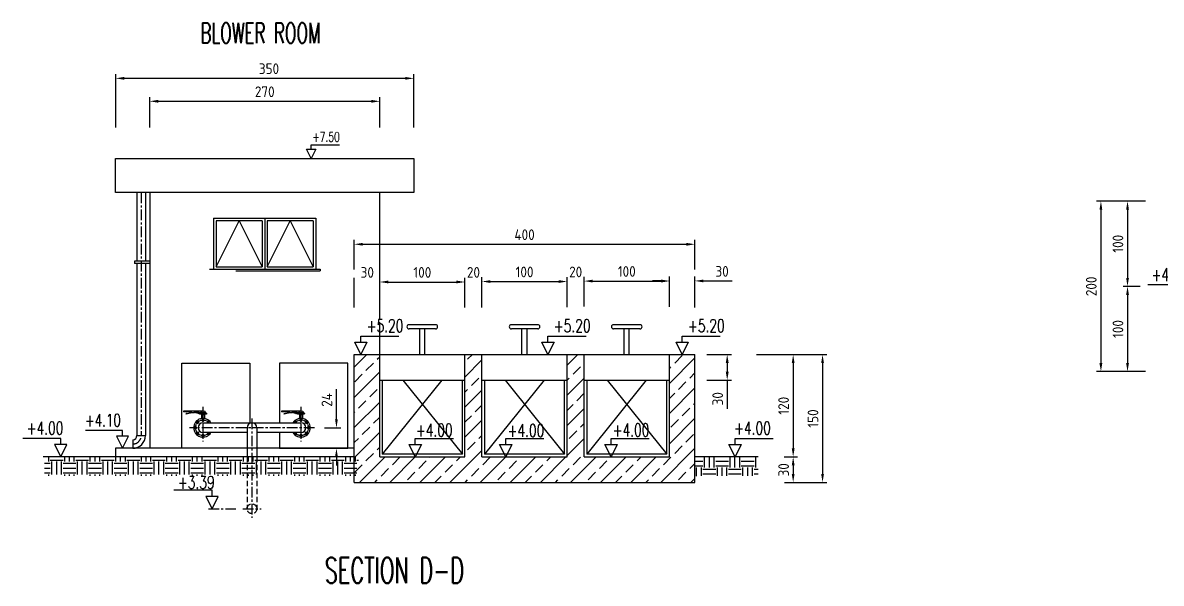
# Model space of a CAD drawing. Header units: inches. Extents: x 113285 to 117969, y -9404 to -6149.
# Drawn here: x 113733 to 115070, y -9404 to -8747 of the extents above; entities that cross this region are included whole.
import ezdxf
from ezdxf.enums import TextEntityAlignment as Align

# ---------------------------------------------------------------- set-up
doc = ezdxf.new("R2010")
doc.units = ezdxf.units.IN
doc.header["$MEASUREMENT"] = 0
doc.linetypes.add('CENTER', pattern=[2, 1.25, -0.25, 0.25, -0.25])
doc.linetypes.add('HIDDEN', pattern=[0.375, 0.25, -0.125])
for name, color, linetype in [('1', 1, 'Continuous'), ('2', 2, 'Continuous'), ('3', 3, 'Continuous'), ('4', 4, 'Continuous'), ('5', 5, 'Continuous'), ('KOT', 2, 'Continuous'), ('OLCU', 2, 'Continuous'), ('YAZI', 7, 'Continuous')]:
    doc.layers.add(name, color=color, linetype=linetype)
doc.styles.add('A5', font='romanstw.shx', dxfattribs={"width": 0.5})
doc.styles.add('A6', font='romanstw.shx', dxfattribs={"width": 0.6})
doc.styles.add('PASSDIN', font='isocp.shx')
doc.dimstyles.get("Standard").update_dxf_attribs({"dimscale": 5, "dimtxt": 2.5, "dimasz": 2, "dimexe": 1, "dimexo": 1, "dimgap": 1, "dimtad": 1, "dimdec": 8, "dimzin": 12, "dimdsep": 46, "dimtxsty": 'PASSDIN', "dimcen": 2, "dimadec": 1, "dimazin": 3, "dimtfac": 1, "dimtdec": 8, "dimtix": 1, "dimtofl": 0, "dimtmove": 0, "dimatfit": 3, "dimfxl": 0, "dimtolj": 1, "dimtzin": 0, "dimarcsym": 0})

# ---------------------------------------------------------------- blocks, each defined once
blk = doc.blocks.new('*D0')
at = {"layer": 'Defpoints', "color": 0}
for p in [(114152.2, -8838.7), (113882.2, -8874.3), (114152.2, -8874.3)]:
    blk.add_point(p, dxfattribs=at)
at = {"layer": 'OLCU', "color": 0, "lineweight": -2}
for p, q in [((113882.2, -8869.3), (113882.2, -8833.7)), ((114152.2, -8869.3), (114152.2, -8833.7)), ((113892.2, -8838.7), (114142.2, -8838.7))]:
    blk.add_line(p, q, dxfattribs=at)
at = {"layer": 'OLCU', "color": 0}
for points in [[(113892.2, -8837), (113892.2, -8840.4), (113882.2, -8838.7)], [(114142.2, -8837), (114142.2, -8840.4), (114152.2, -8838.7)]]:
    blk.add_solid(points, dxfattribs=at)
at = {"layer": 'OLCU', "color": 0, "insert": (114017.2, -8827.5), "char_height": 12.5, "attachment_point": 5, "style": 'PASSDIN'}
blk.add_mtext('\\A1;270', dxfattribs=at)
blk = doc.blocks.new('*D1')
at = {"layer": 'Defpoints', "color": 0}
for p in [(113842.2, -8811.8), (113842.2, -8874.3), (114192.2, -8874.3)]:
    blk.add_point(p, dxfattribs=at)
at = {"layer": 'OLCU', "color": 0, "lineweight": -2}
for p, q in [((113842.2, -8869.3), (113842.2, -8806.8)), ((114192.2, -8869.3), (114192.2, -8806.8)), ((114182.2, -8811.8), (113852.2, -8811.8))]:
    blk.add_line(p, q, dxfattribs=at)
at = {"layer": 'OLCU', "color": 0}
for points in [[(113852.2, -8810.1), (113852.2, -8813.4), (113842.2, -8811.8)], [(114182.2, -8810.1), (114182.2, -8813.4), (114192.2, -8811.8)]]:
    blk.add_solid(points, dxfattribs=at)
at = {"layer": 'OLCU', "color": 0, "insert": (114022.2, -8800.5), "char_height": 12.5, "attachment_point": 5, "style": 'PASSDIN'}
blk.add_mtext('\\A1;350', dxfattribs=at)
blk = doc.blocks.new('*D7')
at = {"layer": 'Defpoints', "color": 0}
for p in [(115049.9, -9055.8), (115030, -9155.8), (115056.2, -9155.8)]:
    blk.add_point(p, dxfattribs=at)
at = {"layer": 'OLCU', "color": 0, "lineweight": -2}
for p, q in [((115044.9, -9055.8), (115025, -9055.8)), ((115030, -9065.8), (115030, -9145.8)), ((115051.2, -9155.8), (115025, -9155.8))]:
    blk.add_line(p, q, dxfattribs=at)
at = {"layer": 'OLCU', "color": 0}
for points in [[(115028.4, -9065.8), (115031.7, -9065.8), (115030, -9055.8)], [(115028.4, -9145.8), (115031.7, -9145.8), (115030, -9155.8)]]:
    blk.add_solid(points, dxfattribs=at)
at = {"layer": 'OLCU', "color": 0, "insert": (115018.8, -9105.8), "char_height": 12.5, "attachment_point": 5, "rotation": 90, "style": 'PASSDIN'}
blk.add_mtext('\\A1;100', dxfattribs=at)
blk = doc.blocks.new('*D8')
at = {"layer": 'Defpoints', "color": 0}
for p in [(115056.2, -8955.8), (114998.8, -9155.8), (115056.2, -9155.8)]:
    blk.add_point(p, dxfattribs=at)
at = {"layer": 'OLCU', "color": 0, "lineweight": -2}
for p, q in [((115051.2, -8955.8), (114993.8, -8955.8)), ((114998.8, -8965.8), (114998.8, -9145.8)), ((115051.2, -9155.8), (114993.8, -9155.8))]:
    blk.add_line(p, q, dxfattribs=at)
at = {"layer": 'OLCU', "color": 0}
for points in [[(114997.1, -8965.8), (115000.4, -8965.8), (114998.8, -8955.8)], [(114997.1, -9145.8), (115000.4, -9145.8), (114998.8, -9155.8)]]:
    blk.add_solid(points, dxfattribs=at)
at = {"layer": 'OLCU', "color": 0, "insert": (114987.5, -9055.8), "char_height": 12.5, "attachment_point": 5, "rotation": 90, "style": 'PASSDIN'}
blk.add_mtext('\\A1;200', dxfattribs=at)
blk = doc.blocks.new('*D9')
at = {"layer": 'Defpoints', "color": 0}
for p in [(115056.2, -8955.8), (115030, -9055.8), (115049.9, -9055.8)]:
    blk.add_point(p, dxfattribs=at)
at = {"layer": 'OLCU', "color": 0, "lineweight": -2}
for p, q in [((115051.2, -8955.8), (115025, -8955.8)), ((115030, -8965.8), (115030, -9045.8)), ((115044.9, -9055.8), (115025, -9055.8))]:
    blk.add_line(p, q, dxfattribs=at)
at = {"layer": 'OLCU', "color": 0}
for points in [[(115028.4, -8965.8), (115031.7, -8965.8), (115030, -8955.8)], [(115028.4, -9045.8), (115031.7, -9045.8), (115030, -9055.8)]]:
    blk.add_solid(points, dxfattribs=at)
at = {"layer": 'OLCU', "color": 0, "insert": (115018.8, -9005.8), "char_height": 12.5, "attachment_point": 5, "rotation": 90, "style": 'PASSDIN'}
blk.add_mtext('\\A1;100', dxfattribs=at)
blk = doc.blocks.new('*D14')
at = {"layer": 'Defpoints', "color": 0}
for p in [(114622, -9255.8), (114622.2, -9285.8), (114637.5, -9285.8)]:
    blk.add_point(p, dxfattribs=at)
at = {"layer": 'OLCU', "color": 0, "lineweight": -2}
for p, q in [((114627, -9255.8), (114642.5, -9255.8)), ((114637.5, -9265.8), (114637.5, -9275.8)), ((114627.2, -9285.8), (114642.5, -9285.8))]:
    blk.add_line(p, q, dxfattribs=at)
at = {"layer": 'OLCU', "color": 0}
for points in [[(114635.9, -9265.8), (114639.2, -9265.8), (114637.5, -9255.8)], [(114635.9, -9275.8), (114639.2, -9275.8), (114637.5, -9285.8)]]:
    blk.add_solid(points, dxfattribs=at)
at = {"layer": 'OLCU', "color": 0, "insert": (114626.3, -9271), "char_height": 12.5, "attachment_point": 5, "rotation": 90, "style": 'PASSDIN'}
blk.add_mtext('\\A1;30', dxfattribs=at)
blk = doc.blocks.new('*D15')
at = {"layer": 'Defpoints', "color": 0}
for p in [(114522.2, -9006.4), (114122.2, -9041), (114522.2, -9041)]:
    blk.add_point(p, dxfattribs=at)
at = {"layer": 'OLCU', "color": 0, "lineweight": -2}
for p, q in [((114122.2, -9036), (114122.2, -9001.4)), ((114132.2, -9006.4), (114512.2, -9006.4)), ((114522.2, -9036), (114522.2, -9001.4))]:
    blk.add_line(p, q, dxfattribs=at)
at = {"layer": 'OLCU', "color": 0}
for points in [[(114132.2, -9004.8), (114132.2, -9008.1), (114122.2, -9006.4)], [(114512.2, -9004.8), (114512.2, -9008.1), (114522.2, -9006.4)]]:
    blk.add_solid(points, dxfattribs=at)
at = {"layer": 'OLCU', "color": 0, "insert": (114322.2, -8995.2), "char_height": 12.5, "attachment_point": 5, "style": 'PASSDIN'}
blk.add_mtext('\\A1;400', dxfattribs=at)
blk = doc.blocks.new('*D16')
at = {"layer": 'Defpoints', "color": 0}
for p in [(114531.3, -9135.8), (114531.2, -9165.8), (114560.1, -9165.8)]:
    blk.add_point(p, dxfattribs=at)
at = {"layer": 'OLCU', "color": 0, "lineweight": -2}
for p, q in [((114536.3, -9135.8), (114565.1, -9135.8)), ((114560.1, -9145.8), (114560.1, -9155.8)), ((114536.2, -9165.8), (114565.1, -9165.8)), ((114560.1, -9165.8), (114560.1, -9199.5))]:
    blk.add_line(p, q, dxfattribs=at)
at = {"layer": 'OLCU', "color": 0}
for points in [[(114558.4, -9145.8), (114561.8, -9145.8), (114560.1, -9135.8)], [(114558.4, -9155.8), (114561.8, -9155.8), (114560.1, -9165.8)]]:
    blk.add_solid(points, dxfattribs=at)
at = {"layer": 'OLCU', "color": 0, "insert": (114548.9, -9187.6), "char_height": 12.5, "attachment_point": 5, "rotation": 90, "style": 'PASSDIN'}
blk.add_mtext('\\A1;30', dxfattribs=at)
blk = doc.blocks.new('*D17')
at = {"layer": 'Defpoints', "color": 0}
for p in [(114637.5, -9135.8), (114637.5, -9285.8), (114672, -9285.8)]:
    blk.add_point(p, dxfattribs=at)
at = {"layer": 'OLCU', "color": 0, "lineweight": -2}
for p, q in [((114642.5, -9135.8), (114677, -9135.8)), ((114672, -9145.8), (114672, -9275.8)), ((114642.5, -9285.8), (114677, -9285.8))]:
    blk.add_line(p, q, dxfattribs=at)
at = {"layer": 'OLCU', "color": 0}
for points in [[(114670.4, -9145.8), (114673.7, -9145.8), (114672, -9135.8)], [(114670.4, -9275.8), (114673.7, -9275.8), (114672, -9285.8)]]:
    blk.add_solid(points, dxfattribs=at)
at = {"layer": 'OLCU', "color": 0, "insert": (114660.8, -9210.8), "char_height": 12.5, "attachment_point": 5, "rotation": 90, "style": 'PASSDIN'}
blk.add_mtext('\\A1;150', dxfattribs=at)
blk = doc.blocks.new('*D18')
at = {"layer": 'Defpoints', "color": 0}
for p in [(114589.4, -9135.8), (114622, -9255.8), (114637.5, -9255.8)]:
    blk.add_point(p, dxfattribs=at)
at = {"layer": 'OLCU', "color": 0, "lineweight": -2}
for p, q in [((114594.4, -9135.8), (114642.5, -9135.8)), ((114637.5, -9145.8), (114637.5, -9245.8)), ((114627, -9255.8), (114642.5, -9255.8))]:
    blk.add_line(p, q, dxfattribs=at)
at = {"layer": 'OLCU', "color": 0}
for points in [[(114635.9, -9145.8), (114639.2, -9145.8), (114637.5, -9135.8)], [(114635.9, -9245.8), (114639.2, -9245.8), (114637.5, -9255.8)]]:
    blk.add_solid(points, dxfattribs=at)
at = {"layer": 'OLCU', "color": 0, "insert": (114626.3, -9195.8), "char_height": 12.5, "attachment_point": 5, "rotation": 90, "style": 'PASSDIN'}
blk.add_mtext('\\A1;120', dxfattribs=at)
blk = doc.blocks.new('*D30')
at = {"layer": 'Defpoints', "color": 0}
for p in [(114522.2, -9049.4), (114492.2, -9085), (114522.2, -9085.5)]:
    blk.add_point(p, dxfattribs=at)
at = {"layer": 'OLCU', "color": 0, "lineweight": -2}
for p, q in [((114492.2, -9080), (114492.2, -9044.4)), ((114522.2, -9080.5), (114522.2, -9044.4)), ((114482.2, -9049.4), (114472.2, -9049.4)), ((114532.2, -9049.4), (114565.9, -9049.4))]:
    blk.add_line(p, q, dxfattribs=at)
at = {"layer": 'OLCU', "color": 0}
for points in [[(114482.2, -9047.8), (114482.2, -9051.1), (114492.2, -9049.4)], [(114532.2, -9047.8), (114532.2, -9051.1), (114522.2, -9049.4)]]:
    blk.add_solid(points, dxfattribs=at)
at = {"layer": 'OLCU', "color": 0, "insert": (114554.1, -9038.2), "char_height": 12.5, "attachment_point": 5, "style": 'PASSDIN'}
blk.add_mtext('\\A1;30', dxfattribs=at)
blk = doc.blocks.new('*D31')
at = {"layer": 'Defpoints', "color": 0}
for p in [(114492.2, -9049.6), (114392.2, -9084.3), (114492.2, -9085)]:
    blk.add_point(p, dxfattribs=at)
at = {"layer": 'OLCU', "color": 0, "lineweight": -2}
for p, q in [((114392.2, -9079.3), (114392.2, -9044.6)), ((114492.2, -9080), (114492.2, -9044.6)), ((114402.2, -9049.6), (114482.2, -9049.6))]:
    blk.add_line(p, q, dxfattribs=at)
at = {"layer": 'OLCU', "color": 0}
for points in [[(114402.2, -9047.9), (114402.2, -9051.3), (114392.2, -9049.6)], [(114482.2, -9047.9), (114482.2, -9051.3), (114492.2, -9049.6)]]:
    blk.add_solid(points, dxfattribs=at)
at = {"layer": 'OLCU', "color": 0, "insert": (114442.2, -9038.3), "char_height": 12.5, "attachment_point": 5, "style": 'PASSDIN'}
blk.add_mtext('\\A1;100', dxfattribs=at)
blk = doc.blocks.new('*D32')
at = {"layer": 'Defpoints', "color": 0}
for p in [(114392.2, -9050.1), (114372.2, -9085.3), (114392.2, -9084.3)]:
    blk.add_point(p, dxfattribs=at)
at = {"layer": 'OLCU', "color": 0, "lineweight": -2}
for p, q in [((114372.2, -9080.3), (114372.2, -9045.1)), ((114392.2, -9079.3), (114392.2, -9045.1))]:
    blk.add_line(p, q, dxfattribs=at)
at = {"layer": 'OLCU', "color": 0, "insert": (114382.2, -9038.9), "char_height": 12.5, "attachment_point": 5, "style": 'PASSDIN'}
blk.add_mtext('\\A1;20', dxfattribs=at)
blk = doc.blocks.new('*D33')
at = {"layer": 'Defpoints', "color": 0}
for p in [(114372.2, -9050.1), (114272.2, -9085.5), (114372.2, -9085.3)]:
    blk.add_point(p, dxfattribs=at)
at = {"layer": 'OLCU', "color": 0, "lineweight": -2}
for p, q in [((114272.2, -9080.5), (114272.2, -9045.1)), ((114372.2, -9080.3), (114372.2, -9045.1)), ((114282.2, -9050.1), (114362.2, -9050.1))]:
    blk.add_line(p, q, dxfattribs=at)
at = {"layer": 'OLCU', "color": 0}
for points in [[(114282.2, -9048.5), (114282.2, -9051.8), (114272.2, -9050.1)], [(114362.2, -9048.5), (114362.2, -9051.8), (114372.2, -9050.1)]]:
    blk.add_solid(points, dxfattribs=at)
at = {"layer": 'OLCU', "color": 0, "insert": (114322.2, -9038.9), "char_height": 12.5, "attachment_point": 5, "style": 'PASSDIN'}
blk.add_mtext('\\A1;100', dxfattribs=at)
blk = doc.blocks.new('*D34')
at = {"layer": 'Defpoints', "color": 0}
for p in [(114272.2, -9050.7), (114252.2, -9085.5), (114272.2, -9085.5)]:
    blk.add_point(p, dxfattribs=at)
at = {"layer": 'OLCU', "color": 0, "lineweight": -2}
for p, q in [((114252.2, -9080.5), (114252.2, -9045.7)), ((114272.2, -9080.5), (114272.2, -9045.7))]:
    blk.add_line(p, q, dxfattribs=at)
at = {"layer": 'OLCU', "color": 0, "insert": (114262.2, -9039.4), "char_height": 12.5, "attachment_point": 5, "style": 'PASSDIN'}
blk.add_mtext('\\A1;20', dxfattribs=at)
blk = doc.blocks.new('*D35')
at = {"layer": 'Defpoints', "color": 0}
for p in [(114252.2, -9050.7), (114152.2, -9085.5), (114252.2, -9085.5)]:
    blk.add_point(p, dxfattribs=at)
at = {"layer": 'OLCU', "color": 0, "lineweight": -2}
for p, q in [((114152.2, -9080.5), (114152.2, -9045.7)), ((114252.2, -9080.5), (114252.2, -9045.7)), ((114162.2, -9050.7), (114242.2, -9050.7))]:
    blk.add_line(p, q, dxfattribs=at)
at = {"layer": 'OLCU', "color": 0}
for points in [[(114162.2, -9049), (114162.2, -9052.3), (114152.2, -9050.7)], [(114242.2, -9049), (114242.2, -9052.3), (114252.2, -9050.7)]]:
    blk.add_solid(points, dxfattribs=at)
at = {"layer": 'OLCU', "color": 0, "insert": (114202.2, -9039.4), "char_height": 12.5, "attachment_point": 5, "style": 'PASSDIN'}
blk.add_mtext('\\A1;100', dxfattribs=at)
blk = doc.blocks.new('*D36')
at = {"layer": 'Defpoints', "color": 0}
for p in [(114152.2, -9050.7), (114122.2, -9085.5), (114152.2, -9085.5)]:
    blk.add_point(p, dxfattribs=at)
at = {"layer": 'OLCU', "color": 0, "lineweight": -2}
for p, q in [((114122.2, -9080.5), (114122.2, -9045.7)), ((114152.2, -9080.5), (114152.2, -9045.7))]:
    blk.add_line(p, q, dxfattribs=at)
at = {"layer": 'OLCU', "color": 0, "insert": (114137.6, -9039.4), "char_height": 12.5, "attachment_point": 5, "style": 'PASSDIN'}
blk.add_mtext('\\A1;30', dxfattribs=at)
blk = doc.blocks.new('*D100')
at = {"layer": 'Defpoints', "color": 0}
for p in [(114082.4, -9221.7), (114101.4, -9245.8), (114116.4, -9245.8)]:
    blk.add_point(p, dxfattribs=at)
at = {"layer": 'OLCU', "color": 0, "lineweight": -2}
for p, q in [((114101.4, -9211.7), (114101.4, -9176.3)), ((114087.4, -9221.7), (114106.4, -9221.7)), ((114111.4, -9245.8), (114096.4, -9245.8)), ((114101.4, -9255.8), (114101.4, -9265.8))]:
    blk.add_line(p, q, dxfattribs=at)
at = {"layer": 'OLCU', "color": 0}
for points in [[(114099.7, -9211.7), (114103, -9211.7), (114101.4, -9221.7)], [(114099.7, -9255.8), (114103, -9255.8), (114101.4, -9245.8)]]:
    blk.add_solid(points, dxfattribs=at)
at = {"layer": 'OLCU', "color": 0, "insert": (114090.1, -9189), "char_height": 12.5, "attachment_point": 5, "rotation": 90, "style": 'PASSDIN'}
blk.add_mtext('\\A1;24', dxfattribs=at)

msp = doc.modelspace()

# ---------------------------------------------------------------- hatches: boundary and pattern name
at = {"layer": '1'}
h = msp.add_hatch(dxfattribs=at)
h.set_pattern_fill('ANSI33', color=0, scale=100, style=0)
h.set_pattern_definition([(45, (1418.802, -1009.585), (-17.6776695, 17.6776695), []), (45, (1436.48, -1009.585), (-17.6776695, 17.6776695), [12.5, -6.25])])
h.paths.add_polyline_path([(114522.18534133, -9135.75369294), (114492.18534133, -9135.75369294), (114492.18534133, -9255.75369294), (114392.18534133, -9255.75369294), (114392.18534133, -9135.75369294), (114372.18534133, -9135.75369294), (114372.18534133, -9255.75369294), (114272.18534133, -9255.75369294), (114272.18534133, -9135.75369294), (114252.18534133, -9135.75369294), (114252.18534133, -9255.75369294), (114152.18534133, -9255.75369294), (114152.18534133, -9135.75369294), (114122.18534133, -9135.75369294), (114122.18534133, -9285.75369294), (114522.18534133, -9285.75369294)])
h = msp.add_hatch(dxfattribs=at)
h.set_pattern_fill('EARTH', color=0, scale=60, style=0)
h.set_pattern_definition([(0, (3830.467, -154.504), (15, 15), [15, -15]), (0, (3830.467, -148.879), (15, 15), [15, -15]), (0, (3830.467, -143.254), (15, 15), [15, -15]), (90, (3832.342, -141.379), (-15, 15), [15, -15]), (90, (3837.967, -141.379), (-15, 15), [15, -15]), (90, (3843.592, -141.379), (-15, 15), [15, -15])])
h.paths.add_polyline_path([(114127.18534133, -9255.75369294), (113758.60750739, -9255.75369294), (113758.60750739, -9278.12809314), (114127.18534133, -9278.12809314)])
h = msp.add_hatch(dxfattribs=at)
h.set_pattern_fill('EARTH', color=0, scale=60, style=0)
h.set_pattern_definition([(0, (2676.628, -236.34), (15, 15), [15, -15]), (0, (2676.628, -230.715), (15, 15), [15, -15]), (0, (2676.628, -225.09), (15, 15), [15, -15]), (90, (2678.503, -223.215), (-15, 15), [15, -15]), (90, (2684.128, -223.215), (-15, 15), [15, -15]), (90, (2689.753, -223.215), (-15, 15), [15, -15])])
h.paths.add_polyline_path([(114596.57362, -9255.75369294), (114522.18534133, -9255.75369294), (114522.18534133, -9278.26810097), (114596.50805104, -9277.99111488)])

# ---------------------------------------------------------------- linework, layer by layer
at = {"layer": '1', "color": 0, "linetype": 'CENTER', "ltscale": 10}
for p, q in [((113872.18534133, -8945.75369294), (113872.18534133, -9230.75369294)), ((113944.68534133, -9197.02969294), (113944.68534133, -9237.65369294)), ((114059.68534133, -9197.02969294), (114059.68534133, -9237.65369294)), ((114002.18534133, -9210.93869294), (114002.18534133, -9327.36869294)), ((114075.68534133, -9221.65369294), (113928.68534133, -9221.65369294)), ((113951.03972593, -9316.65369294), (113983.30036404, -9316.65369294)), ((113991.47034133, -9316.65369294), (114012.90034133, -9316.65369294))]:
    msp.add_line(p, q, dxfattribs=at)
at = {"layer": '1', "color": 0}
for p, q in [((113960.18534133, -9032.75369294), (113987.18534133, -8978.75369294)), ((113987.18534133, -8978.75369294), (114014.18534133, -9032.75369294)), ((114020.18534133, -9032.75369294), (114047.18534133, -8978.75369294)), ((114047.18534133, -8978.75369294), (114074.18534133, -9032.75369294))]:
    msp.add_line(p, q, dxfattribs=at)
at = {"layer": '1', "color": 0, "linetype": 'Continuous'}
for p, q in [((114217.68534133, -9100.75369294), (114186.68534133, -9100.75369294)), ((114337.68534133, -9100.75369294), (114306.68534133, -9100.75369294)), ((114457.68534133, -9100.75369294), (114426.68534133, -9100.75369294)), ((114217.68534133, -9105.75369294), (114186.68534133, -9105.75369294)), ((114199.18534133, -9135.75369294), (114199.18534133, -9105.75369294)), ((114205.18534133, -9135.75369294), (114205.18534133, -9105.75369294)), ((114337.68534133, -9105.75369294), (114306.68534133, -9105.75369294)), ((114319.18534133, -9135.75369294), (114319.18534133, -9105.75369294)), ((114325.18534133, -9135.75369294), (114325.18534133, -9105.75369294)), ((114457.68534133, -9105.75369294), (114426.68534133, -9105.75369294)), ((114439.18534133, -9135.75369294), (114439.18534133, -9105.75369294)), ((114445.18534133, -9135.75369294), (114445.18534133, -9105.75369294)), ((114225.08277722, -9165.75369294), (114155.18534133, -9252.75369294)), ((114155.18534133, -9165.75369294), (114155.18534133, -9252.75369294)), ((114179.28790543, -9165.75369294), (114249.18534133, -9252.75369294)), ((114249.18534133, -9252.75369294), (114249.18534133, -9165.75369294)), ((114275.18534133, -9165.75369294), (114275.18534133, -9252.75369294)), ((114345.08277722, -9165.75369294), (114275.18534133, -9252.75369294)), ((114299.28790543, -9165.75369294), (114369.18534133, -9252.75369294)), ((114369.18534133, -9252.75369294), (114369.18534133, -9165.75369294)), ((114395.18534133, -9165.75369294), (114395.18534133, -9252.75369294)), ((114465.08277722, -9165.75369294), (114395.18534133, -9252.75369294)), ((114419.28790543, -9165.75369294), (114489.18534133, -9252.75369294)), ((114489.18534133, -9252.75369294), (114489.18534133, -9165.75369294)), ((114122.18534133, -9255.75369294), (113757.18218132, -9255.75369294)), ((114249.18534133, -9252.75369294), (114155.18534133, -9252.75369294)), ((114369.18534133, -9252.75369294), (114275.18534133, -9252.75369294)), ((114489.18534133, -9252.75369294), (114395.18534133, -9252.75369294)), ((114596.57362, -9255.75369294), (114522.18534133, -9255.75369294))]:
    msp.add_line(p, q, dxfattribs=at)
at = {"layer": '1', "color": 0, "linetype": 'CENTER'}
for p, q in [((113941.60534133, -9204.21776106), (113941.60534133, -9205.12818391)), ((113947.76534133, -9204.21776106), (113947.76534133, -9205.12818391)), ((114056.60534133, -9204.21776106), (114056.60534133, -9205.12818391)), ((114062.76534133, -9204.21776106), (114062.76534133, -9205.12818391))]:
    msp.add_line(p, q, dxfattribs=at)
at = {"layer": '1', "color": 0, "linetype": 'Continuous'}
for centre, start, end in [((114186.68534133, -9103.25369294), 90, 270), ((114217.68534133, -9103.25369294), 270, 90), ((114306.68534133, -9103.25369294), 90, 270), ((114337.68534133, -9103.25369294), 270, 90), ((114426.68534133, -9103.25369294), 90, 270), ((114457.68534133, -9103.25369294), 270, 90)]:
    msp.add_arc(centre, 2.5, start, end, dxfattribs=at)
at = {"layer": '1', "color": 0, "linetype": 'CENTER'}
for centre, start, end in [((113944.68534133, -9221.65369294), 39.4199844671, 320.5800155329), ((114059.68534133, -9221.65369294), 219.4199844671, 140.5800155329)]:
    msp.add_arc(centre, 9, start, end, dxfattribs=at)
at = {"layer": '1', "color": 0, "linetype": 'CENTER', "ltscale": 10}
msp.add_arc((113862.18534133, -9230.75369294), 10, 270, 0, dxfattribs=at)
at = {"layer": '2', "color": 0}
for p, q in [((113867.18534133, -8945.75369294), (113867.18534133, -9026.05780597)), ((113877.18534133, -8945.75369294), (113877.18534133, -9026.05780597)), ((113957.18534133, -8975.75369294), (113957.18534133, -9035.75369294)), ((113957.18534133, -8975.75369294), (114077.18534133, -8975.75369294)), ((113960.18534133, -8978.75369294), (113960.18534133, -9032.75369294)), ((114014.18534133, -8978.75369294), (113960.18534133, -8978.75369294)), ((114014.18534133, -8978.75369294), (114014.18534133, -9032.75369294)), ((114017.18534133, -8975.75369294), (114017.18534133, -9035.75369294)), ((114074.18534133, -8978.75369294), (114020.18534133, -8978.75369294)), ((114020.18534133, -8978.75369294), (114020.18534133, -9032.75369294)), ((114074.18534133, -8978.75369294), (114074.18534133, -9032.75369294)), ((114077.18534133, -8975.75369294), (114077.18534133, -9035.75369294)), ((113882.18534133, -9026.05780597), (113864.18534133, -9026.05780597)), ((113864.18534133, -9026.05780597), (113864.18534133, -9029.05780597)), ((113882.18534133, -9029.05780597), (113864.18534133, -9029.05780597)), ((113867.18534133, -9029.05780597), (113867.18534133, -9230.75369294)), ((113877.18534133, -9029.05780597), (113877.18534133, -9230.75369294)), ((113960.18534133, -9032.75369294), (114014.18534133, -9032.75369294)), ((114020.18534133, -9032.75369294), (114074.18534133, -9032.75369294)), ((113952.18534133, -9035.75369294), (114082.18534133, -9035.75369294)), ((113983.2381336, -9037.75369294), (114082.18534133, -9037.75369294)), ((114082.18534133, -9035.75369294), (114082.18534133, -9037.75369294)), ((113921.80534133, -9202.46969294), (113921.80534133, -9202.78394704)), ((113930.9627572, -9202.78394704), (113921.80534133, -9202.78394704)), ((113944.06934133, -9202.02969294), (113922.24534133, -9202.02969294)), ((113924.90565458, -9205.58414343), (113924.86744381, -9205.47593207)), ((113933.03461966, -9203.59736703), (113924.90565458, -9205.58414343)), ((113925.16994405, -9204.90402501), (113931.58666927, -9203.20870019)), ((113930.9627572, -9202.78394704), (113932.15757482, -9203.59736703)), ((113932.15757482, -9203.59736703), (113934.9040984, -9203.59736703)), ((113938.8492126, -9204.88095511), (113934.38661855, -9203.59736703)), ((113934.9040984, -9203.59736703), (113935.09140466, -9203.35398685)), ((113935.23204632, -9203.28533247), (113939.71202286, -9203.31162828)), ((113940.13932565, -9204.49369294), (113935.88391515, -9203.29858207)), ((113939.95951858, -9204.91891915), (113939.02800602, -9204.91891915)), ((113939.75734133, -9204.49369294), (113939.75734133, -9204.84569294)), ((113948.73334133, -9204.49369294), (113939.75734133, -9204.49369294)), ((113948.73334133, -9204.84569294), (113939.75734133, -9204.84569294)), ((113939.82513791, -9203.35377347), (113940.8458835, -9204.22527144)), ((113940.20300886, -9204.84569294), (113940.19066254, -9204.85331529)), ((113940.72534133, -9204.84569294), (113940.72534133, -9205.90169294)), ((113948.64534133, -9205.90169294), (113940.72534133, -9205.90169294)), ((113941.39728484, -9204.26742049), (113940.96016353, -9204.26742049)), ((113942.48274579, -9203.2014005), (113941.54684088, -9204.18420515)), ((113942.82988254, -9203.2014005), (113942.48274579, -9203.2014005)), ((113942.52637261, -9205.90169294), (113942.92534133, -9206.34169294)), ((113942.92910106, -9203.33713706), (113942.82988254, -9203.2014005)), ((113946.44534133, -9206.34169294), (113942.92534133, -9206.34169294)), ((113942.92534133, -9206.34169294), (113942.92534133, -9210.79540579)), ((113943.31956946, -9204.1663967), (113942.92910106, -9203.33713706)), ((113945.30134133, -9204.26742049), (113943.47880064, -9204.26742049)), ((113945.30134133, -9202.02969294), (113944.06934133, -9202.02969294)), ((113944.06934133, -9204.26742049), (113944.06934133, -9204.49369294)), ((113946.85173609, -9202.55997546), (113945.30134133, -9202.02969294)), ((113946.8163804, -9203.88744081), (113945.30134133, -9204.26742049)), ((113945.30134133, -9204.26742049), (113945.30134133, -9204.49369294)), ((113946.84431004, -9205.90169294), (113946.44534133, -9206.34169294)), ((113946.44534133, -9206.34169294), (113946.44534133, -9210.79540579)), ((113947.14934133, -9202.97629713), (113947.14934133, -9203.46065909)), ((113948.64534133, -9204.84569294), (113948.64534133, -9205.90169294)), ((113948.73334133, -9204.49369294), (113948.73334133, -9204.84569294)), ((114036.80534133, -9202.46969294), (114036.80534133, -9202.78394704)), ((114045.9627572, -9202.78394704), (114036.80534133, -9202.78394704)), ((114059.06934133, -9202.02969294), (114037.24534133, -9202.02969294)), ((114039.90565458, -9205.58414343), (114039.86744381, -9205.47593207)), ((114048.03461966, -9203.59736703), (114039.90565458, -9205.58414343)), ((114040.16994405, -9204.90402501), (114046.58666927, -9203.20870019)), ((114045.9627572, -9202.78394704), (114047.15757482, -9203.59736703)), ((114047.15757482, -9203.59736703), (114049.9040984, -9203.59736703)), ((114053.8492126, -9204.88095511), (114049.38661855, -9203.59736703)), ((114049.9040984, -9203.59736703), (114050.09140466, -9203.35398685)), ((114050.23204632, -9203.28533247), (114054.71202286, -9203.31162828)), ((114055.13932565, -9204.49369294), (114050.88391515, -9203.29858207)), ((114054.95951858, -9204.91891915), (114054.02800602, -9204.91891915)), ((114063.73334133, -9204.49369294), (114054.75734133, -9204.49369294)), ((114054.75734133, -9204.49369294), (114054.75734133, -9204.84569294)), ((114063.73334133, -9204.84569294), (114054.75734133, -9204.84569294)), ((114054.82513791, -9203.35377347), (114055.8458835, -9204.22527144)), ((114055.20300886, -9204.84569294), (114055.19066254, -9204.85331529)), ((114055.72534133, -9204.84569294), (114055.72534133, -9205.90169294)), ((114063.64534133, -9205.90169294), (114055.72534133, -9205.90169294)), ((114056.39728484, -9204.26742049), (114055.96016353, -9204.26742049)), ((114057.48274579, -9203.2014005), (114056.54684088, -9204.18420515)), ((114057.82988254, -9203.2014005), (114057.48274579, -9203.2014005)), ((114057.52637261, -9205.90169294), (114057.92534133, -9206.34169294)), ((114057.92910106, -9203.33713706), (114057.82988254, -9203.2014005)), ((114057.92534133, -9206.34169294), (114057.92534133, -9210.79540579)), ((114061.44534133, -9206.34169294), (114057.92534133, -9206.34169294)), ((114058.31956946, -9204.1663967), (114057.92910106, -9203.33713706)), ((114060.30134133, -9204.26742049), (114058.47880064, -9204.26742049)), ((114060.30134133, -9202.02969294), (114059.06934133, -9202.02969294)), ((114059.06934133, -9204.26742049), (114059.06934133, -9204.49369294)), ((114061.85173609, -9202.55997546), (114060.30134133, -9202.02969294)), ((114061.8163804, -9203.88744081), (114060.30134133, -9204.26742049)), ((114060.30134133, -9204.26742049), (114060.30134133, -9204.49369294)), ((114061.84431004, -9205.90169294), (114061.44534133, -9206.34169294)), ((114061.44534133, -9206.34169294), (114061.44534133, -9210.79540579)), ((114062.14934133, -9202.97629713), (114062.14934133, -9203.46065909)), ((114063.64534133, -9204.84569294), (114063.64534133, -9205.90169294)), ((114063.73334133, -9204.49369294), (114063.73334133, -9204.84569294)), ((113935.68534133, -9220.2680523), (113934.48534133, -9220.96087262)), ((113934.48534133, -9220.96087262), (113934.48534133, -9222.34651327)), ((113936.88534133, -9220.96087262), (113935.68534133, -9220.2680523)), ((113936.88534133, -9222.34651327), (113936.88534133, -9220.96087262)), ((113937.96275011, -9213.95130583), (113936.98295421, -9214.93110172)), ((113936.98295421, -9214.93110172), (113937.3415844, -9216.26952781)), ((113937.3415844, -9216.26952781), (113938.68001048, -9216.628158)), ((113939.30117619, -9214.30993602), (113937.96275011, -9213.95130583)), ((113938.68001048, -9216.628158), (113939.65980638, -9215.6483621)), ((113939.65980638, -9215.6483621), (113939.30117619, -9214.30993602)), ((113943.992521, -9211.45369294), (113943.29970068, -9212.65369294)), ((113943.29970068, -9212.65369294), (113943.992521, -9213.85369294)), ((113945.37816165, -9211.45369294), (113943.992521, -9211.45369294)), ((113943.992521, -9213.85369294), (113945.37816165, -9213.85369294)), ((113944.68534133, -9215.93869294), (114059.68534133, -9215.93869294)), ((113946.07098197, -9212.65369294), (113945.37816165, -9211.45369294)), ((113945.37816165, -9213.85369294), (113946.07098197, -9212.65369294)), ((113950.06950646, -9214.30993602), (113949.71087627, -9215.6483621)), ((113949.71087627, -9215.6483621), (113950.00120711, -9215.93869294)), ((113951.40793255, -9213.95130583), (113950.06950646, -9214.30993602)), ((113952.38772844, -9214.93110172), (113951.40793255, -9213.95130583)), ((113952.11774519, -9215.93869294), (113952.38772844, -9214.93110172)), ((114052.96275011, -9213.95130583), (114051.98295421, -9214.93110172)), ((114051.98295421, -9214.93110172), (114052.25293746, -9215.93869294)), ((114054.30117619, -9214.30993602), (114052.96275011, -9213.95130583)), ((114054.65980638, -9215.6483621), (114054.30117619, -9214.30993602)), ((114054.36947554, -9215.93869294), (114054.65980638, -9215.6483621)), ((114058.992521, -9211.45369294), (114058.29970068, -9212.65369294)), ((114058.29970068, -9212.65369294), (114058.992521, -9213.85369294)), ((114060.37816165, -9211.45369294), (114058.992521, -9211.45369294)), ((114058.992521, -9213.85369294), (114060.37816165, -9213.85369294)), ((114061.07098197, -9212.65369294), (114060.37816165, -9211.45369294)), ((114060.37816165, -9213.85369294), (114061.07098197, -9212.65369294)), ((114065.06950646, -9214.30993602), (114064.71087627, -9215.6483621)), ((114064.71087627, -9215.6483621), (114065.69067217, -9216.628158)), ((114066.40793255, -9213.95130583), (114065.06950646, -9214.30993602)), ((114065.69067217, -9216.628158), (114067.02909825, -9216.26952781)), ((114067.38772844, -9214.93110172), (114066.40793255, -9213.95130583)), ((114067.02909825, -9216.26952781), (114067.38772844, -9214.93110172)), ((114068.68534133, -9220.2680523), (114067.48534133, -9220.96087262)), ((114067.48534133, -9220.96087262), (114067.48534133, -9222.34651327)), ((114069.88534133, -9220.96087262), (114068.68534133, -9220.2680523)), ((114069.88534133, -9222.34651327), (114069.88534133, -9220.96087262)), ((113867.18534133, -9230.75369294), (113877.18534133, -9230.75369294)), ((113934.48534133, -9222.34651327), (113935.68534133, -9223.03933359)), ((113935.68534133, -9223.03933359), (113936.88534133, -9222.34651327)), ((113937.3415844, -9227.03785808), (113936.98295421, -9228.37628416)), ((113936.98295421, -9228.37628416), (113937.96275011, -9229.35608006)), ((113938.68001048, -9226.67922789), (113937.3415844, -9227.03785808)), ((113937.96275011, -9229.35608006), (113939.30117619, -9228.99744987)), ((113939.65980638, -9227.65902379), (113938.68001048, -9226.67922789)), ((113939.30117619, -9228.99744987), (113939.65980638, -9227.65902379)), ((113943.992521, -9229.45369294), (113943.29970068, -9230.65369294)), ((113943.29970068, -9230.65369294), (113943.992521, -9231.85369294)), ((113945.37816165, -9229.45369294), (113943.992521, -9229.45369294)), ((113943.992521, -9231.85369294), (113945.37816165, -9231.85369294)), ((113996.47034133, -9227.36869294), (113944.68534133, -9227.36869294)), ((113946.07098197, -9230.65369294), (113945.37816165, -9229.45369294)), ((113945.37816165, -9231.85369294), (113946.07098197, -9230.65369294)), ((113950.00120711, -9227.36869294), (113949.71087627, -9227.65902379)), ((113949.71087627, -9227.65902379), (113950.06950646, -9228.99744987)), ((113950.06950646, -9228.99744987), (113951.40793255, -9229.35608006)), ((113951.40793255, -9229.35608006), (113952.38772844, -9228.37628416)), ((113952.38772844, -9228.37628416), (113952.11774519, -9227.36869294)), ((113996.47034133, -9221.65369294), (113996.47034133, -9255.75369294)), ((114007.90034133, -9221.65369294), (114007.90034133, -9255.75369294)), ((114059.68534133, -9227.36869294), (114007.90034133, -9227.36869294)), ((114052.25293746, -9227.36869294), (114051.98295421, -9228.37628416)), ((114051.98295421, -9228.37628416), (114052.96275011, -9229.35608006)), ((114052.96275011, -9229.35608006), (114054.30117619, -9228.99744987)), ((114054.30117619, -9228.99744987), (114054.65980638, -9227.65902379)), ((114054.65980638, -9227.65902379), (114054.36947554, -9227.36869294)), ((114058.992521, -9229.45369294), (114058.29970068, -9230.65369294)), ((114058.29970068, -9230.65369294), (114058.992521, -9231.85369294)), ((114060.37816165, -9229.45369294), (114058.992521, -9229.45369294)), ((114058.992521, -9231.85369294), (114060.37816165, -9231.85369294)), ((114061.07098197, -9230.65369294), (114060.37816165, -9229.45369294)), ((114060.37816165, -9231.85369294), (114061.07098197, -9230.65369294)), ((114065.69067217, -9226.67922789), (114064.71087627, -9227.65902379)), ((114064.71087627, -9227.65902379), (114065.06950646, -9228.99744987)), ((114065.06950646, -9228.99744987), (114066.40793255, -9229.35608006)), ((114067.02909825, -9227.03785808), (114065.69067217, -9226.67922789)), ((114066.40793255, -9229.35608006), (114067.38772844, -9228.37628416)), ((114067.38772844, -9228.37628416), (114067.02909825, -9227.03785808)), ((114067.48534133, -9222.34651327), (114068.68534133, -9223.03933359)), ((114068.68534133, -9223.03933359), (114069.88534133, -9222.34651327)), ((113862.18534133, -9235.75369294), (113862.18534133, -9245.75369294))]:
    msp.add_line(p, q, dxfattribs=at)
at = {"layer": '2', "color": 0, "linetype": 'Continuous'}
for p, q in [((114152.18534133, -9135.75369294), (114252.18534133, -9135.75369294)), ((114152.18534133, -9135.75369294), (114152.18534133, -9135.75369294)), ((114272.18534133, -9135.75369294), (114372.18534133, -9135.75369294)), ((114392.18534133, -9135.75369294), (114492.18534133, -9135.75369294)), ((114497.67643806, -9135.75369294), (114497.67643806, -9135.75369294)), ((114152.18534133, -9165.75369294), (114252.18534133, -9165.75369294)), ((114272.18534133, -9165.75369294), (114372.18534133, -9165.75369294)), ((114392.18534133, -9165.75369294), (114492.18534133, -9165.75369294))]:
    msp.add_line(p, q, dxfattribs=at)
at = {"layer": '2', "color": 0, "linetype": 'HIDDEN', "ltscale": 25}
for p, q in [((113996.47034133, -9255.75369294), (113996.47034133, -9316.65369294)), ((114007.90034133, -9255.75369294), (114007.90034133, -9316.65369294))]:
    msp.add_line(p, q, dxfattribs=at)
at = {"layer": '2', "color": 0}
for centre in [(113935.68534133, -9221.65369294), (113938.3213803, -9215.28973191), (113944.68534133, -9212.65369294), (114059.68534133, -9212.65369294), (114066.04930236, -9215.28973191), (114068.68534133, -9221.65369294), (113938.3213803, -9228.01765397), (113944.68534133, -9230.65369294), (114059.68534133, -9230.65369294), (114066.04930236, -9228.01765397)]:
    msp.add_circle(centre, 1.2, dxfattribs=at)
at = {"layer": '2', "color": 0, "linetype": 'HIDDEN', "ltscale": 25}
msp.add_circle((114002.18534133, -9316.65369294), 5.715, dxfattribs=at)
at = {"layer": '2', "color": 0}
for centre, radius, start, end in [((113922.24534133, -9202.46969294), 0.44, 90, 180), ((113925.28233727, -9205.32942807), 0.44, 104.799606715, 199.4487553485), ((113935.23088135, -9203.46132862), 0.176, 89.6207476836, 142.4179887523), ((113939.02800602, -9204.47891915), 0.44, 246.0243300222, 270), ((113939.71085789, -9203.48762442), 0.176, 49.5097751073, 89.6207476836), ((113939.95951858, -9204.47891915), 0.44, 270, 301.6902718003), ((113940.96016353, -9204.09142049), 0.176, 229.5097751073, 270), ((113941.39728484, -9204.09142049), 0.176, 270, 328.1845092424), ((113943.47880064, -9204.09142049), 0.176, 205.2140515347, 270), ((113946.70934133, -9203.46065909), 0.44, 284.0796559489, 0), ((113946.70934133, -9202.97629713), 0.44, 0, 71.1177402991), ((114037.24534133, -9202.46969294), 0.44, 90, 180), ((114040.28233727, -9205.32942807), 0.44, 104.799606715, 199.4487553485), ((114050.23088135, -9203.46132862), 0.176, 89.6207476836, 142.4179887523), ((114054.02800602, -9204.47891915), 0.44, 246.0243300222, 270), ((114054.71085789, -9203.48762442), 0.176, 49.5097751073, 89.6207476836), ((114054.95951858, -9204.47891915), 0.44, 270, 301.6902718003), ((114055.96016353, -9204.09142049), 0.176, 229.5097751073, 270), ((114056.39728484, -9204.09142049), 0.176, 270, 328.1845092424), ((114058.47880064, -9204.09142049), 0.176, 205.2140515347, 270), ((114061.70934133, -9203.46065909), 0.44, 284.0796559489, 0), ((114061.70934133, -9202.97629713), 0.44, 0, 71.1177402991), ((113944.68534133, -9221.65369294), 11, 31.3017664253, 328.6982335747), ((113944.68534133, -9221.65369294), 5.715, 90, 270), ((113951.04930236, -9215.28973191), 1.2, 327.2618265637, 212.7381734363), ((114002.18534133, -9221.65369294), 5.715, 0, 180), ((114059.68534133, -9221.65369294), 11, 211.3017664253, 148.6982335747), ((114053.3213803, -9215.28973191), 1.2, 327.2618265637, 212.7381734363), ((114059.68534133, -9221.65369294), 5.715, 270, 90), ((113862.18534133, -9230.75369294), 15, 270, 0), ((113862.18534133, -9230.75369294), 5, 270, 0), ((113951.04930236, -9228.01765397), 1.2, 147.2618265637, 32.7381734363), ((114053.3213803, -9228.01765397), 1.2, 147.2618265637, 32.7381734363)]:
    msp.add_arc(centre, radius, start, end, dxfattribs=at)
at = {"layer": '3', "color": 0, "ltscale": 30}
for points in [[(113996.47034133, -9245.75369294), (113919.68534133, -9245.75369294), (113919.68534133, -9145.75369294), (113999.68534133, -9145.75369294), (113999.68534133, -9215.93869294)], [(114034.68534133, -9227.36869294), (114034.68534133, -9245.75369294), (114114.68534133, -9245.75369294), (114114.68534133, -9145.75369294), (114034.68534133, -9145.75369294), (114034.68534133, -9215.93869294)]]:
    msp.add_lwpolyline(points, dxfattribs=at)
at = {"layer": '4', "color": 0}
for p, q in [((113842.18534133, -8945.75369294), (113842.18534133, -8905.75369294)), ((113842.18534133, -8905.75369294), (114192.18534133, -8905.75369294)), ((114192.18534133, -8905.75369294), (114192.18534133, -8945.75369294)), ((114192.18534133, -8945.75369294), (113842.18534133, -8945.75369294)), ((113882.18534133, -8945.75369294), (113882.18534133, -9245.75369294)), ((114152.18534133, -9053.63369294), (114152.18534133, -8945.75369294)), ((114152.18534133, -9093.63369294), (114152.18534133, -9057.87369294)), ((114152.18534133, -9135.75369294), (114152.18534133, -9097.87369294)), ((113842.18534133, -9245.75369294), (113842.18534133, -9255.75369294)), ((114122.18534133, -9245.75369294), (113842.18534133, -9245.75369294))]:
    msp.add_line(p, q, dxfattribs=at)
at = {"layer": '5', "color": 0, "linetype": 'Continuous'}
for p, q in [((114122.18534133, -9285.75369294), (114122.18534133, -9135.75369294)), ((114122.18534133, -9135.75369294), (114152.18534133, -9135.75369294)), ((114152.18534133, -9255.75369294), (114152.18534133, -9135.75369294)), ((114252.18534133, -9135.75369294), (114272.18534133, -9135.75369294)), ((114252.18534133, -9255.75369294), (114252.18534133, -9135.75369294)), ((114272.18534133, -9255.75369294), (114272.18534133, -9135.75369294)), ((114372.18534133, -9135.75369294), (114392.18534133, -9135.75369294)), ((114372.18534133, -9255.75369294), (114372.18534133, -9135.75369294)), ((114392.18534133, -9255.75369294), (114392.18534133, -9135.75369294)), ((114492.18534133, -9135.75369294), (114522.18534133, -9135.75369294)), ((114492.18534133, -9255.75369294), (114492.18534133, -9135.75369294)), ((114522.18534133, -9285.75369294), (114522.18534133, -9135.75369294)), ((114152.18534133, -9255.75369294), (114252.18534133, -9255.75369294)), ((114272.18534133, -9255.75369294), (114372.18534133, -9255.75369294)), ((114392.18534133, -9255.75369294), (114492.18534133, -9255.75369294)), ((114122.18534133, -9285.75369294), (114522.18534133, -9285.75369294))]:
    msp.add_line(p, q, dxfattribs=at)
at = {"layer": 'KOT', "color": 0}
for p, q in [((114071.60782441, -8905.75369294), (114066.22218601, -8894.98241613)), ((114066.22218601, -8894.98241613), (114076.99346282, -8894.98241613)), ((114071.60782441, -8894.98241613), (114071.60782441, -8889.59677773)), ((114071.60782441, -8889.59677773), (114104.99878272, -8889.59677773)), ((114076.99346282, -8894.98241613), (114071.60782441, -8905.75369294)), ((115098.31112088, -9054.1536925), (115053.67111973, -9054.1536925)), ((114130.00203071, -9114.1536925), (114174.64203186, -9114.1536925)), ((114130.00203071, -9121.35369265), (114130.00203071, -9114.1536925)), ((114349.71443984, -9114.1536925), (114394.35444099, -9114.1536925)), ((114349.71443984, -9121.35369265), (114349.71443984, -9114.1536925)), ((114507.18534132, -9114.1536925), (114551.82534247, -9114.1536925)), ((114507.18534132, -9121.35369265), (114507.18534132, -9114.1536925)), ((114122.80203057, -9121.35369265), (114137.20203085, -9121.35369265)), ((114130.00203071, -9135.75369294), (114122.80203057, -9121.35369265)), ((114137.20203085, -9121.35369265), (114130.00203071, -9135.75369294)), ((114342.5144397, -9121.35369265), (114356.91443999, -9121.35369265)), ((114349.71443984, -9135.75369294), (114342.5144397, -9121.35369265)), ((114356.91443999, -9121.35369265), (114349.71443984, -9135.75369294)), ((114499.98534118, -9121.35369265), (114514.38534147, -9121.35369265)), ((114507.18534132, -9135.75369294), (114499.98534118, -9121.35369265)), ((114514.38534147, -9121.35369265), (114507.18534132, -9135.75369294)), ((113777.7843868, -9234.1536925), (113733.14438565, -9234.1536925)), ((113777.7843868, -9241.35369265), (113777.7843868, -9234.1536925)), ((113850.36727293, -9224.6794557), (113806.81384905, -9224.6794557)), ((113857.39201868, -9231.70420145), (113843.34252718, -9231.70420145)), ((113843.34252718, -9231.70420145), (113850.36727293, -9245.75369294)), ((113850.36727293, -9231.70420145), (113850.36727293, -9224.6794557)), ((113850.36727293, -9245.75369294), (113857.39201868, -9231.70420145)), ((114193.95909969, -9234.1536925), (114238.59910084, -9234.1536925)), ((114193.95909969, -9241.35369265), (114193.95909969, -9234.1536925)), ((114300.02511687, -9234.1536925), (114344.66511802, -9234.1536925)), ((114300.02511687, -9241.35369265), (114300.02511687, -9234.1536925)), ((114423.76880354, -9234.1536925), (114468.4088047, -9234.1536925)), ((114423.76880354, -9241.35369265), (114423.76880354, -9234.1536925)), ((114569.38255063, -9234.1536925), (114614.02255179, -9234.1536925)), ((114569.38255063, -9241.35369265), (114569.38255063, -9234.1536925)), ((113770.58438666, -9241.35369265), (113777.7843868, -9255.75369294)), ((113784.98438695, -9241.35369265), (113770.58438666, -9241.35369265)), ((113777.7843868, -9255.75369294), (113784.98438695, -9241.35369265)), ((114186.75909954, -9241.35369265), (114201.15909983, -9241.35369265)), ((114193.95909969, -9255.75369294), (114186.75909954, -9241.35369265)), ((114201.15909983, -9241.35369265), (114193.95909969, -9255.75369294)), ((114292.82511672, -9241.35369265), (114307.22511701, -9241.35369265)), ((114300.02511687, -9255.75369294), (114292.82511672, -9241.35369265)), ((114307.22511701, -9241.35369265), (114300.02511687, -9255.75369294)), ((114416.5688034, -9241.35369265), (114430.96880369, -9241.35369265)), ((114423.76880354, -9255.75369294), (114416.5688034, -9241.35369265)), ((114430.96880369, -9241.35369265), (114423.76880354, -9255.75369294)), ((114562.18255049, -9241.35369265), (114576.58255078, -9241.35369265)), ((114569.38255063, -9255.75369294), (114562.18255049, -9241.35369265)), ((114576.58255078, -9241.35369265), (114569.38255063, -9255.75369294)), ((113955.28407666, -9294.98065722), (113910.6440755, -9294.98065722)), ((113955.28407666, -9302.18065736), (113955.28407666, -9294.98065722)), ((113948.08407651, -9302.18065736), (113955.28407666, -9316.58065765)), ((113962.4840768, -9302.18065736), (113948.08407651, -9302.18065736)), ((113955.28407666, -9316.58065765), (113962.4840768, -9302.18065736))]:
    msp.add_line(p, q, dxfattribs=at)

# ---------------------------------------------------------------- texts
at = {"layer": 'KOT', "color": 0, "style": 'A5', "width": 0.7}
for s, height, p in [('+7.50', 11.220080012, (114105.35822561, -8886.14356251)), ('+4.00', 15.0000003, (115101.37504135, -9049.53712745)), ('+5.20', 15.0000003, (114179.9381113, -9109.53712745)), ('+5.20', 15.0000003, (114399.65052043, -9109.53712745)), ('+5.20', 15.0000003, (114557.12142191, -9109.53712745)), ('+4.10', 14.634886972, (113848.29835315, -9220.17526195)), ('+4.00', 15.0000003, (113780.84830727, -9229.53712745)), ('+4.00', 15.0000003, (114237.74023038, -9231.88952659)), ('+4.00', 15.0000003, (114345.3544308, -9232.31676703)), ('+4.00', 15.0000003, (114468.80682352, -9231.82845493)), ('+4.00', 15.0000003, (114611.31863106, -9229.53712745)), ('+3.39', 15.0000003, (113958.34799713, -9293.26608158))]:
    msp.add_text(s, height=height, dxfattribs=at).set_placement(p, align=Align.RIGHT)
at = {"layer": 'YAZI', "color": 0, "style": 'A6', "width": 0.6}
for s, height, p in [('BLOWER ROOM', 24, (114012.14777983, -8770.61509289)), ('SECTION D-D', 30, (114169.42334923, -9404.00892933))]:
    msp.add_text(s, height=height, dxfattribs=at).set_placement(p, align=Align.CENTER)

# ---------------------------------------------------------------- dimensions: what is measured, and where the dimension line sits
at = {"layer": 'OLCU', "color": 0}
for base, p1, p2, picture, middle in [((113842.1853413264, -8811.7725580063), (114192.1853413264, -8874.2536929438), (113842.1853413264, -8874.2536929438), '*D1', (114022.1853413264, -8811.7725580063)), ((114152.1853413264, -9050.6703417841), (114122.1853413264, -9085.5013541487), (114152.1853413264, -9085.5013541487), '*D36', (114137.5504080508, -9050.6703417841)), ((114522.1853413264, -9049.4281796219), (114492.1853413264, -9085.0381341999), (114522.1853413264, -9085.5013541487), '*D30', (114554.0652625862, -9049.4281796219))]:
    dim = msp.add_linear_dim(base=base, p1=p1, p2=p2, dimstyle='Standard', dxfattribs=at)
    dim.commit()
    dim.dimension.update_dxf_attribs({"geometry": picture, "text_midpoint": middle, "dimtype": 160})
for base, p1, p2, picture, middle in [((114152.1853413264, -8838.7157354576), (113882.1853413264, -8874.2536929438), (114152.1853413264, -8874.2536929438), '*D0', (114017.1853413264, -8827.4645051426)), ((114522.1853413264, -9006.4365247718), (114122.1853413264, -9040.9689394602), (114522.1853413264, -9040.9689394602), '*D15', (114322.1853413264, -8995.1865247718)), ((114252.1853413264, -9050.6703417841), (114152.1853413264, -9085.5013541487), (114252.1853413264, -9085.5013541487), '*D35', (114202.1853413264, -9039.4203417841)), ((114272.1853413264, -9050.6703417841), (114252.1853413264, -9085.5013541487), (114272.1853413264, -9085.5013541487), '*D34', (114262.1853413264, -9039.4191114691)), ((114372.1853413264, -9050.1303417841), (114272.1853413264, -9085.5013541487), (114372.1853413264, -9085.2645501626), '*D33', (114322.1853413264, -9038.8803417841)), ((114392.1853413264, -9050.1303417841), (114372.1853413264, -9085.2645501626), (114392.1853413264, -9084.3125920541), '*D32', (114382.1853413264, -9038.8791114691)), ((114492.1853413264, -9049.5903417841), (114392.1853413264, -9084.3125920541), (114492.1853413264, -9085.0381341999), '*D31', (114442.1853413264, -9038.3403417841))]:
    dim = msp.add_linear_dim(base=base, p1=p1, p2=p2, dimstyle='Standard', dxfattribs=at)
    dim.commit()
    dim.dimension.update_dxf_attribs({"geometry": picture, "text_midpoint": middle})
for base, p1, p2, picture, middle in [((114998.7651834108, -9155.7536929439), (115056.1654816852, -8955.7536929439), (115056.1654816852, -9155.7536929439), '*D8', (114987.5139530958, -9055.7536929438)), ((115030.0264161786, -9055.7536929439), (115056.1654816852, -8955.7536929439), (115049.8650854614, -9055.7536929439), '*D9', (115018.7764161786, -9005.7536929438)), ((115030.0264161786, -9155.7536929439), (115049.8650854614, -9055.7536929439), (115056.1654816852, -9155.7536929439), '*D7', (115018.7764161786, -9105.7536929438)), ((114637.5236062556, -9255.7536929438), (114589.4305666978, -9135.7536929439), (114622.0486131282, -9255.7536929438), '*D18', (114626.2723759406, -9195.7536929438)), ((114672.0460550903, -9285.7536929439), (114637.5236062556, -9135.7536929439), (114637.5236062556, -9285.7536929439), '*D17', (114660.7960550903, -9210.7536929438))]:
    dim = msp.add_linear_dim(base=base, p1=p1, p2=p2, angle=90, dimstyle='Standard', dxfattribs=at)
    dim.commit()
    dim.dimension.update_dxf_attribs({"geometry": picture, "text_midpoint": middle})
for base, p1, p2, picture, middle in [((114560.1147129538, -9165.753692944), (114531.3375271401, -9135.7536929439), (114531.1500271401, -9165.753692944), '*D16', (114560.1147129538, -9187.6336142038)), ((114637.5236062556, -9285.7536929439), (114622.0486131282, -9255.7536929438), (114622.1688332638, -9285.7536929439), '*D14', (114637.5236062556, -9270.9707389164))]:
    dim = msp.add_linear_dim(base=base, p1=p1, p2=p2, angle=90, dimstyle='Standard', dxfattribs=at)
    dim.commit()
    dim.dimension.update_dxf_attribs({"geometry": picture, "text_midpoint": middle, "dimtype": 160})
dim = msp.add_linear_dim(base=(114101.37586652, -9245.75369294), p1=(114082.39138063, -9221.65369294), p2=(114116.36035241, -9245.75369294), angle=90, text='24', dimstyle='Standard', dxfattribs=at)
dim.commit()
dim.dimension.update_dxf_attribs({"geometry": '*D100', "text_midpoint": (114101.37586652, -9188.99498231), "dimtype": 160})

doc.saveas('drawing.dxf')
